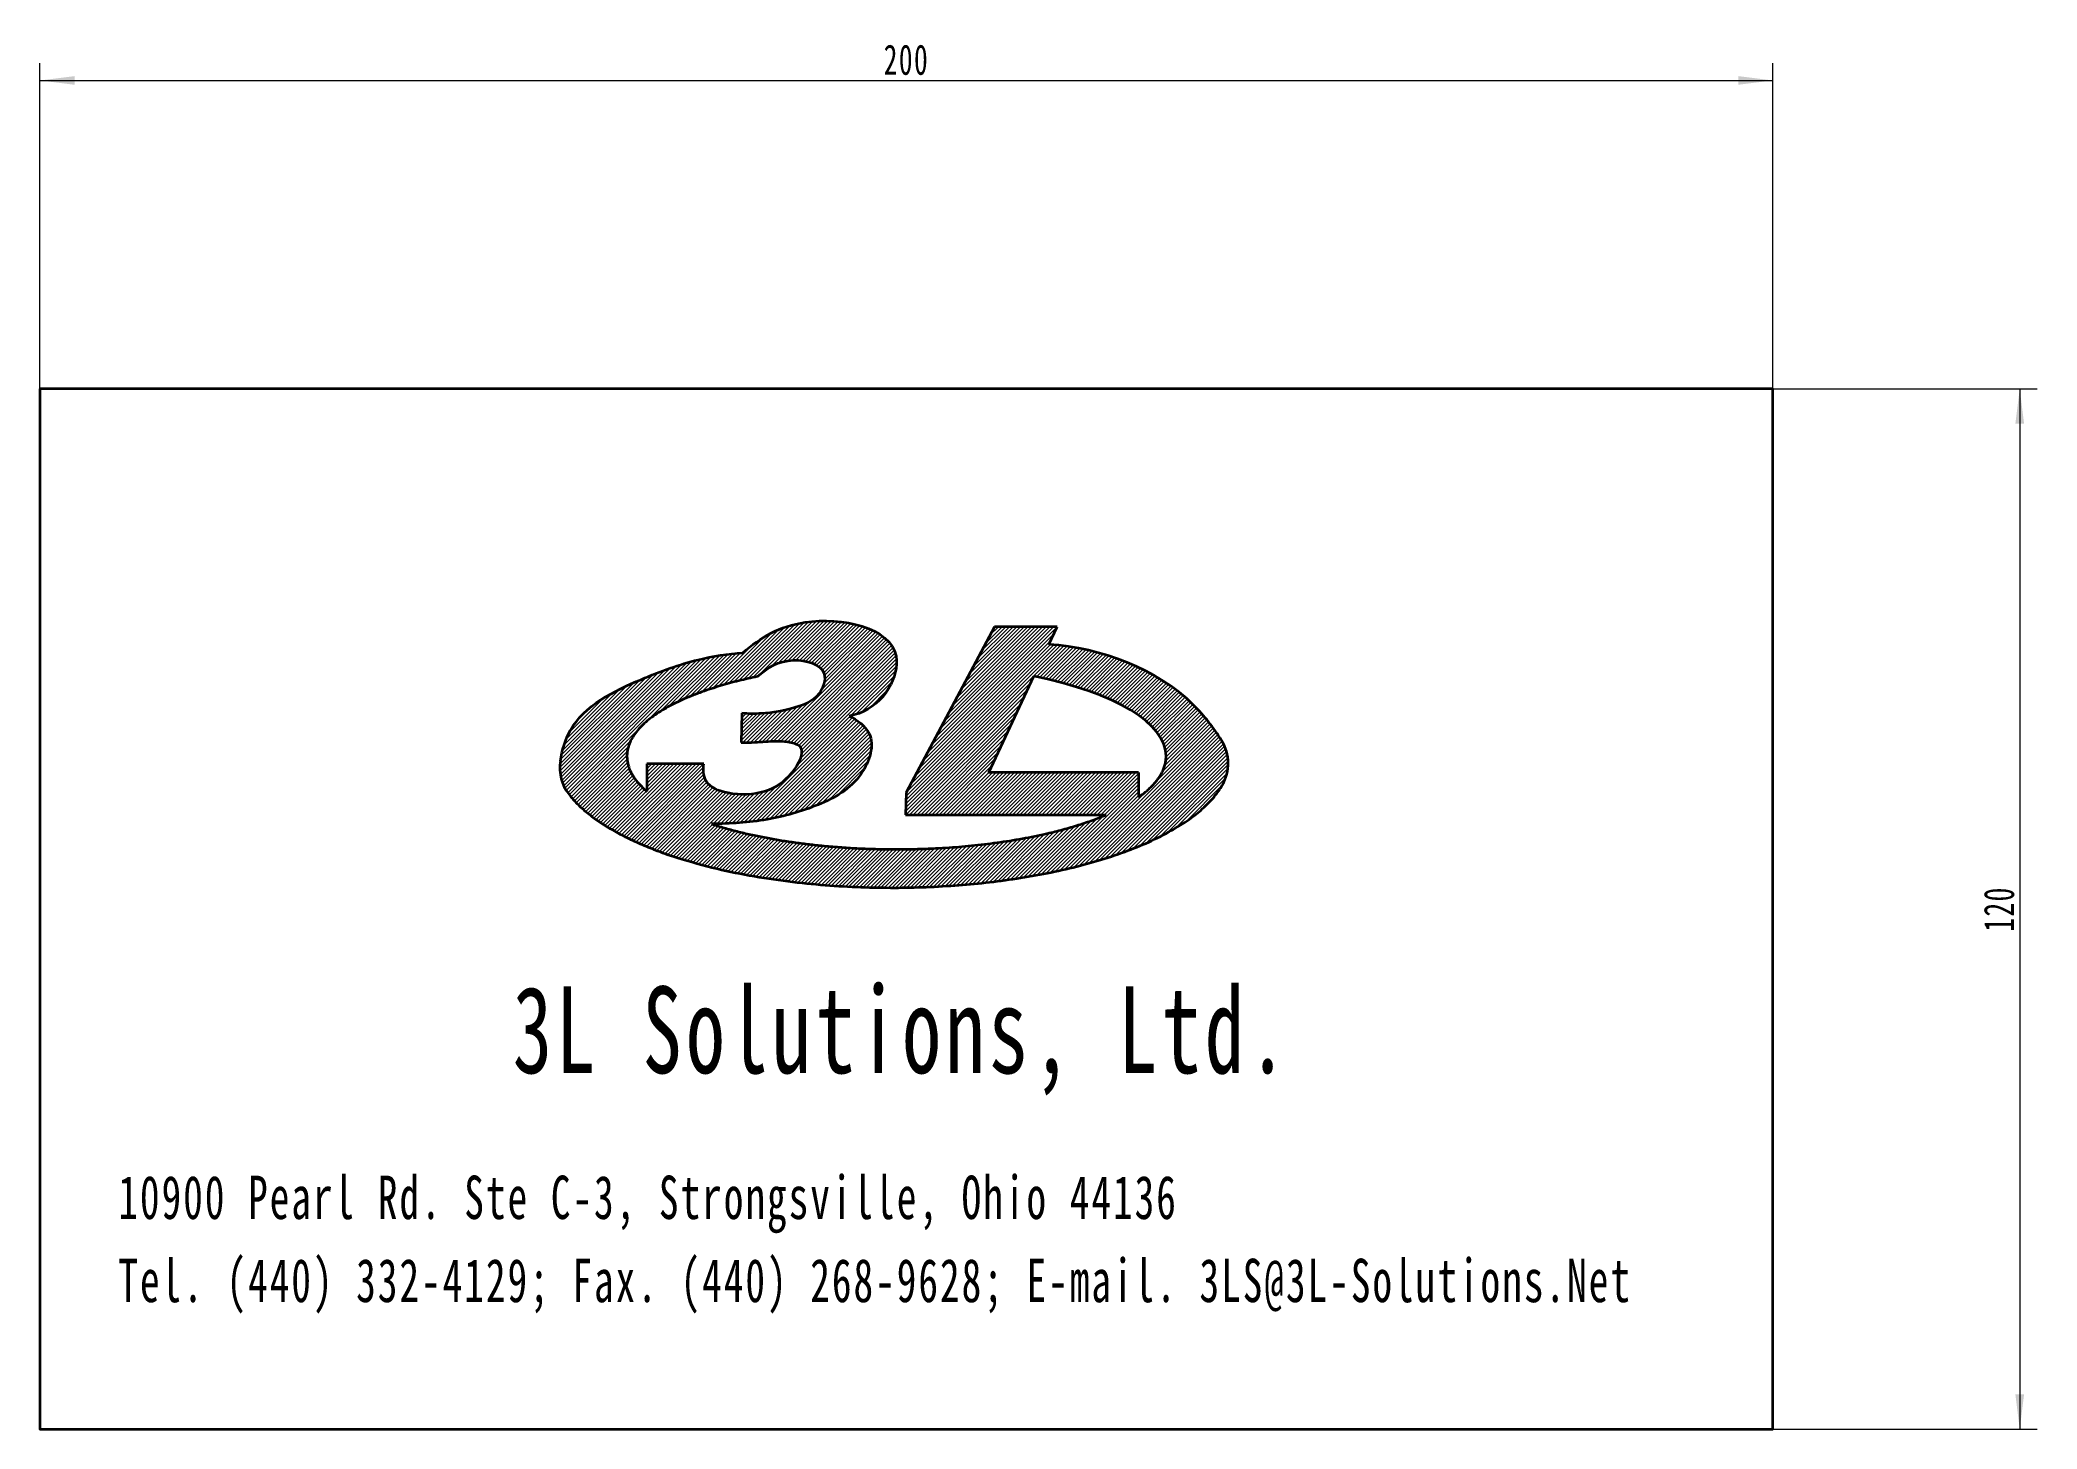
# Model space of a CAD drawing. Header units: millimetres. Extents: x 51 to 282, y 107 to 267.
import ezdxf

# ---------------------------------------------------------------- set-up
doc = ezdxf.new("R2010")
doc.units = ezdxf.units.MM
doc.layers.get('0').update_dxf_attribs({"lineweight": 35})
for name, color, linetype, lineweight in [('剖面线层', 4, 'Continuous', 18), ('尺寸线层', 3, 'Continuous', 18), ('粗实线层', 7, 'Continuous', 35)]:
    doc.layers.add(name, color=color, linetype=linetype, lineweight=lineweight)
doc.styles.add('标准', font='', dxfattribs={"width": 0.667})
doc.styles.get('标准').set_extended_font_data('宋体')
doc.dimstyles.new('标准', dxfattribs={"dimtxt": 3.5, "dimasz": 4, "dimexe": 2, "dimexo": 0, "dimtad": 1, "dimdsep": 46, "dimtxsty": '标准', "dimblk": '_CAXARROW', "dimcen": 0, "dimdle": 6, "dimazin": 2, "dimtfac": 0.7071067811865475, "dimtdec": 3, "dimtmove": 2, "dimatfit": 3, "dimfxl": 1, "dimfrac": 2, "dimtolj": 1, "dimtzin": 0, "dimarcsym": 1})

# ---------------------------------------------------------------- blocks, each defined once
blk = doc.blocks.new('*X2')
at = {"layer": '尺寸线层', "linetype": 'Continuous'}
for points in [[(51.01493317367675, 262.42034544101), (55.01493317367675, 262.92034544101), (55.01493317367675, 261.92034544101)], [(251.0149331736768, 262.42034544101), (247.0149331736768, 262.92034544101), (247.0149331736768, 261.92034544101)]]:
    blk.add_hatch(color=0, dxfattribs=at).paths.add_polyline_path(points, flags=0)
at = {"layer": '尺寸线层', "color": 0, "linetype": 'Continuous'}
for p, q in [((51.01493317367675, 226.829658298119), (51.01493317367675, 264.42034544101)), ((251.0149331736768, 226.829658298119), (251.0149331736768, 264.42034544101)), ((51.01493317367675, 262.42034544101), (251.0149331736768, 262.42034544101))]:
    blk.add_line(p, q, dxfattribs=at)
at = {"layer": '尺寸线层', "color": 0, "insert": (151.0149336736768, 264.79534544101), "char_height": 3.5, "width": 10.00574525139666, "attachment_point": 5, "line_spacing_factor": 1.150569886022795, "style": '标准'}
blk.add_mtext('\\T1.1;200', dxfattribs=at)
blk = doc.blocks.new('_CAXARROW')
blk.add_hatch(color=0).paths.add_polyline_path([(0, 0), (-1, 0.125), (-1, -0.125)], flags=0)
blk = doc.blocks.new('*X3')
at = {"layer": '尺寸线层', "linetype": 'Continuous'}
for points in [[(279.5066312631004, 226.829658298119), (280.0066312631004, 222.829658298119), (279.0066312631004, 222.829658298119)], [(279.5066312631004, 106.829658298119), (280.0066312631004, 110.829658298119), (279.0066312631004, 110.829658298119)]]:
    blk.add_hatch(color=0, dxfattribs=at).paths.add_polyline_path(points, flags=0)
at = {"layer": '尺寸线层', "color": 0, "linetype": 'Continuous'}
for p, q in [((251.0149331736768, 226.829658298119), (281.5066312631004, 226.829658298119)), ((279.5066312631004, 226.829658298119), (279.5066312631004, 106.829658298119)), ((251.0149331736768, 106.829658298119), (281.5066312631004, 106.829658298119))]:
    blk.add_line(p, q, dxfattribs=at)
at = {"layer": '尺寸线层', "color": 0, "insert": (277.1316312631004, 166.829657798119), "char_height": 3.5, "width": 9.588404469273769, "attachment_point": 5, "rotation": 90, "line_spacing_factor": 1.150569886022795, "style": '标准'}
blk.add_mtext('\\T1.1;120', dxfattribs=at)

msp = doc.modelspace()

# ---------------------------------------------------------------- hatches: boundary and pattern name
at = {"layer": '剖面线层'}
h = msp.add_hatch(dxfattribs=at)
h.set_pattern_fill('无图案', color=256, scale=0.3, angle=45, style=0, pattern_type=0)
h.set_pattern_definition([(45, (0, 0), (-0.2121320343559642, 0.2121320343559643), [])])
edge = h.paths.add_edge_path(flags=0)
edge.add_spline(control_points=[(111.081175517954, 183.9032775506057), (111.1816553017667, 184.5314146114146), (111.3239979457661, 185.1588406851545), (111.5178965869163, 185.7637201872152)], knot_values=[0, 0, 0, 0, 1.912836602547394, 1.912836602547394, 1.912836602547394, 1.912836602547394], weights=[1, 1, 1, 1], degree=3, periodic=0)
edge.add_spline(control_points=[(111.5178965869163, 185.7637201872152), (111.707810521511, 186.3561691363705), (113.2522063703648, 190.0390089384684), (119.5561122269239, 193.0916989160156), (126.3542608741046, 195.6567049040036), (130.4196431331055, 196.257867167163), (132.1557323562505, 196.3921375385924)], knot_values=[0, 0, 0, 0, 1.861889755477568, 12.01262607937623, 19.01574171632923, 24.28221128971207, 24.28221128971207, 24.28221128971207, 24.28221128971207], weights=[1, 1, 1, 1, 1, 1, 1], degree=3, periodic=0)
edge.add_spline(control_points=[(132.1557323562505, 196.3921375385927), (134.1632864794683, 198.1447154507328), (139.4311081772464, 201.3427417645842), (151.1416893448032, 198.9796595765683), (149.2085142595078, 191.775646594332), (146.6196182075312, 189.6522317775656), (144.7874251277997, 189.1538342697333), (144.3920131506015, 189.0813783858513)], knot_values=[0, 0, 0, 0, 8.334872922504855, 20.00536751764744, 23.98535400686479, 28.63169905361347, 29.88899063554686, 29.88899063554686, 29.88899063554686, 29.88899063554686], weights=[1, 1, 1, 1, 1, 0.9999999999999997, 1, 1], degree=3, periodic=0)
edge.add_spline(control_points=[(144.3920131506006, 189.0813783858512), (145.3209200205688, 188.6509725120253), (147.7839419237159, 186.9132427946172), (145.9523716270019, 181.397358073975), (140.8936288952881, 178.64468832548), (134.8800345956222, 176.9023517092868), (130.6829588137903, 176.6670751767982), (128.5399856337642, 176.6378378403989)], knot_values=[0, 0, 0, 0, 3.114956919979273, 7.925854307790503, 14.12274588097199, 20.34353301159945, 26.84950916262336, 26.84950916262336, 26.84950916262336, 26.84950916262336], weights=[1, 1, 0.9999999999999996, 1, 1, 1, 1, 1], degree=3, periodic=0)
edge.add_spline(control_points=[(128.539985634409, 176.6378377931109), (139.9898068029028, 172.918492992542), (155.4639604013763, 173.8927619046754), (166.8016013826188, 174.6065916514634), (174.0551341697134, 177.6950231091849)], knot_values=[0, 0, 0, 27.13246060988713, 27.13246060988713, 46.26855954123285, 46.26855954123285, 46.26855954123285], weights=[0.6212834593230787, 0.7034361051242439, 1, 0.8816950072441498, 0.884039808673303], degree=2, periodic=0)
edge.add_line((174.0551341697127, 177.6950226424878), (150.9039711633638, 177.6950226424878))
edge.add_line((150.9039711633638, 177.6950226424878), (150.9814944730396, 180.2532918617875))
edge.add_line((150.9814944730396, 180.2532918617875), (161.1783307785717, 199.4015493515656))
edge.add_line((161.1783307787932, 199.4015493516982), (168.4242391500837, 199.4015493516982))
edge.add_line((168.4242391500837, 199.4015493516982), (167.4645176661588, 197.3597889398185))
edge.add_spline(control_points=[(167.4645176661886, 197.3597889398185), (173.5020501939801, 196.9183882164828), (181.697005890305, 193.9533028753537), (186.4816433343979, 187.7257745090957), (187.3922467380764, 186.2653315550755)], knot_values=[0, 0, 0, 0, 18.46813597738264, 23.69814377003716, 23.69814377003716, 23.69814377003716, 23.69814377003716], weights=[1, 1, 1, 1, 1], degree=3, periodic=0)
edge.add_arc((183.1494198028666, 183.6198789287143), 5.0000000000464, -30.184578093504626, 31.9440258588574, ccw=False)
edge.add_spline(control_points=[(187.4714706280314, 181.105942440822), (181.5511461807341, 170.9275058391946), (154.9673934344139, 169.4413700068371), (121.8428589200943, 167.5895788717913), (112.084638929644, 180.0271574635903)], knot_values=[8.986643391418929e-15, 8.986643391418929e-15, 8.986643391418929e-15, 36.98377547546903, 36.98377547546903, 80.94448765781164, 80.94448765781164, 80.94448765781164], weights=[0.9331640173292376, 0.7957380019025336, 1, 0.5737033112855959, 0.5712228753834199], degree=2, periodic=0)
edge.add_arc((116.0184058305503, 183.1134947700716), 5.000000000004396, 170.9116927164651, 218.1168634516981, ccw=False)
edge = h.paths.add_edge_path(flags=0)
edge.add_spline(control_points=[(121.0536686384997, 180.4047441256413), (120.9060274524777, 180.529892320607), (118.5194468431031, 182.7084964991571), (118.7876299798133, 184.9003043316343)], knot_values=[0, 0, 0, 0.3047388615850698, 5.252811530179639, 5.252811530179639, 5.252811530179639], weights=[0.5898998169596879, 0.5898062992334799, 0.5898062992334799, 0.6144616051501817], degree=2, periodic=0)
edge.add_spline(control_points=[(118.7876299798133, 184.9003043316342), (119.4930508930801, 190.6655701938284), (133.8303476356909, 193.6411328515111)], knot_values=[2.025798143148754e-15, 2.025798143148754e-15, 2.025798143148754e-15, 18.24676752522514, 18.24676752522514, 18.24676752522514], weights=[0.6144616051501817, 0.6903719552871377, 1], degree=2, periodic=0)
edge.add_spline(control_points=[(133.8303481912735, 193.6411327775233), (134.923984776777, 194.6772367890613), (137.3932969195126, 196.1331275071828), (142.2551054723261, 194.8138068423997), (140.9978353353952, 191.050873272293), (137.8941694762944, 189.8799282624847), (134.8414726996044, 189.3265564499075), (132.7804759562568, 189.3481048283163), (132.0339043155822, 189.4042326631842)], knot_values=[0, 0, 0, 0, 4.637065816184387, 8.625946926403904, 11.09502197552577, 14.38445878569926, 18.38351016076937, 20.68749758729043, 20.68749758729043, 20.68749758729043, 20.68749758729043], weights=[1, 1, 1, 0.9999999999999998, 1, 1, 1, 1, 1], degree=3, periodic=0)
edge.add_line((132.033904315582, 189.4042326631839), (131.9376678805409, 186.029395861631))
edge.add_spline(control_points=[(131.9376678792606, 186.0293958616587), (131.9629408040987, 186.0296685909316), (131.9882137289365, 186.0299413202042), (132.0134866537744, 186.0302140494772), (132.5069903438115, 186.0355396262909), (133.9068619365731, 186.0462239467832), (135.9647931497722, 186.2915818523495), (139.828858323989, 185.9378234172076), (137.6974443300664, 181.9135173460301), (134.6588989500404, 180.0459064328285), (130.9163965077823, 179.8632107929912), (127.6203132743155, 181.0975454987444), (127.5480789449065, 182.9436919901431), (127.6469782606386, 183.5867941778448)], knot_values=[0, 0, 0, 0, 0.06882023104910781, 0.06882023104910781, 0.06882023104910781, 1.580339815324957, 4.260606849861484, 7.112863600906512, 10.21661770467114, 14.13418308057727, 18.47951755734294, 21.43101792213099, 23.42377228206313, 23.42377228206313, 23.42377228206313, 23.42377228206313], weights=[1, 1, 1, 1, 1, 0.9999999999999998, 1, 0.9999999999999997, 1, 0.9999999999999998, 1, 1, 1, 1], degree=3, periodic=0)
edge.add_line((127.6469782606384, 183.5867941778448), (121.0536686266107, 183.5867941778448))
edge.add_line((121.0536686266104, 183.5867941778448), (121.0536686266104, 180.4047441362744))
edge = h.paths.add_edge_path(flags=0)
edge.add_line((160.516861563157, 182.57899115206), (161.4973006650711, 184.6648272806421))
edge.add_line((161.4973006650711, 184.6648272806421), (165.7345447807934, 193.6793564287963))
edge.add_ellipse((149.8752619672609, 184.4479848332476), major_axis=(31.11529192170545, 0), ratio=0.3448373809428844, start_angle=0, end_angle=30.2028303158496)
edge.add_spline(control_points=[(180.9905538889663, 184.4479848332476), (180.9905538889663, 181.9555680970629), (177.8045596208439, 179.7183578829716)], knot_values=[0, 0, 0, 5.9255058173154, 5.9255058173154, 5.9255058173154], weights=[1, 0.9223826798806414, 0.8966976800016675], degree=2, periodic=0)
edge.add_line((177.8045596208497, 179.7183578829717), (177.8045596208496, 182.57899115206))
edge.add_line((177.8045596208496, 182.57899115206), (160.516861563157, 182.57899115206))

# ---------------------------------------------------------------- linework, layer by layer
at = {"layer": '粗实线层', "color": 1}
for p, q in [((161.1783307785717, 199.4015493515656), (150.9814944730396, 180.2532918617875)), ((168.4242391500837, 199.4015493516982), (161.1783307787932, 199.4015493516982)), ((167.4645176661588, 197.3597889398185), (168.4242391500837, 199.4015493516982)), ((160.516861563157, 182.57899115206), (165.7345447807934, 193.6793564287963)), ((132.033904315582, 189.4042326631839), (131.9376678805409, 186.029395861631)), ((127.6469782606384, 183.5867941778448), (121.0536686266107, 183.5867941778448)), ((121.0536686266104, 183.5867941778448), (121.0536686266104, 180.4047441362744)), ((177.8045596208496, 182.57899115206), (160.516861563157, 182.57899115206)), ((177.8045596208496, 182.57899115206), (177.8045596208497, 179.7183578829717)), ((150.9814944730396, 180.2532918617875), (150.9039711633638, 177.6950226424878)), ((150.9039711633638, 177.6950226424878), (174.0551341697127, 177.6950226424878))]:
    msp.add_line(p, q, dxfattribs=at)
at = {"layer": '粗实线层'}
msp.add_lwpolyline([(51.01493317367675, 226.829658298119), (51.01493317367675, 106.829658298119), (251.0149331736768, 106.829658298119), (251.0149331736768, 226.829658298119)], close=True, dxfattribs=at)
at = {"layer": '粗实线层', "color": 1}
for centre, radius, start, end in [((183.1494198028666, 183.6198789287143), 5.000000000046358, 329.8154219064959, 31.94402585885812), ((116.0184058305502, 183.1134947700716), 5.000000000004331, 170.911692716464, 218.1168634516975)]:
    msp.add_arc(centre, radius, start, end, dxfattribs=at)
msp.add_ellipse((149.8752619672609, 184.4479848332476), major_axis=(31.11529192170545, 0), ratio=0.3448373809428844, start_param=0, end_param=1.035967054866662, dxfattribs=at)
for points, knots in [([(132.1557323562505, 196.3921375385927), (134.1632864794683, 198.1447154507328), (139.4311081772464, 201.3427417645842), (151.1416893448032, 198.9796595765683), (149.2085142595078, 191.775646594332), (146.6196182075312, 189.6522317775656), (144.7874251277997, 189.1538342697333), (144.3920131506015, 189.0813783858513)], [0, 0, 0, 0, 751.831735871863, 1804.54703117745, 2163.554322441057, 2582.66925009935, 2696.080902722121, 2696.080902722121, 2696.080902722121, 2696.080902722121]), ([(111.081175517954, 183.9032775506057), (111.280070179653, 185.146643165753), (112.6220209588942, 189.73383929708), (119.5561122269239, 193.0916989160156), (126.3542608741046, 195.6567049040036), (130.4196431331055, 196.257867167163), (132.1557323562505, 196.3921375385924)], [0, 0, 0, 0, 259.0625835424124, 957.9157023244248, 1440.062912921651, 1802.646332379007, 1802.646332379007, 1802.646332379007, 1802.646332379007]), ([(187.3922467380764, 186.2653315550755), (186.4816433343979, 187.7257745090957), (181.697005890305, 193.9533028753537), (173.5020501939801, 196.9183882164828), (167.4645176661886, 197.3597889398185)], [0, 0, 0, 0, 348.1708002059846, 1577.627033634393, 1577.627033634393, 1577.627033634393, 1577.627033634393]), ([(133.8303481912735, 193.6411327775233), (134.923984776777, 194.6772367890613), (137.3932969195126, 196.1331275071828), (142.2551054723261, 194.8138068423997), (140.9978353353952, 191.050873272293), (137.8941694762944, 189.8799282624847), (134.8414726996044, 189.3265564499075), (132.7804759562568, 189.3481048283163), (132.0339043155822, 189.4042326631842)], [0, 0, 0, 0, 599.5512850409419, 1115.29526847992, 1434.535317520595, 1859.844369576127, 2376.903321489155, 2674.798300134406, 2674.798300134406, 2674.798300134406, 2674.798300134406]), ([(144.3920131506006, 189.0813783858512), (145.3209200205688, 188.6509725120253), (147.7839419237159, 186.9132427946172), (145.9523716270019, 181.397358073975), (140.8936288952881, 178.64468832548), (134.8800345956222, 176.9023517092868), (130.6829588137903, 176.6670751767982), (128.5399856337642, 176.6378378403989)], [0, 0, 0, 0, 250.9983866036341, 638.6530198703734, 1137.988910151822, 1639.250267308097, 2163.491712419187, 2163.491712419187, 2163.491712419187, 2163.491712419187]), ([(131.9376678792606, 186.0293958616587), (131.9629408040987, 186.0296685909316), (131.9882137289365, 186.0299413202042), (132.0134866537744, 186.0302140494772), (132.5069903438115, 186.0355396262909), (133.9068619365731, 186.0462239467832), (135.9647931497722, 186.2915818523495), (139.828858323989, 185.9378234172076), (137.6974443300664, 181.9135173460301), (134.6588989500404, 180.0459064328285), (130.9163965077823, 179.8632107929912), (127.6203132743155, 181.0975454987444), (127.5480789449065, 182.9436919901431), (127.6469782606386, 183.5867941778448)], [0, 0, 0, 0, 10.92925345165039, 10.92925345165039, 10.92925345165039, 250.971758131648, 676.6215604063651, 1129.58483103398, 1622.48807670077, 2244.631656488173, 2934.708703670395, 3403.432726500094, 3719.89951445724, 3719.89951445724, 3719.89951445724, 3719.89951445724])]:
    msp.add_open_spline(points, degree=3, knots=knots, dxfattribs=at)
for points, weights, knots in [([(133.8303476356909, 193.6411328515111), (111.5977757685232, 189.0269847439687), (120.9060274524777, 180.529892320607), (121.0536686384997, 180.4047441256413)], [1, 0.5898062992334799, 0.5898062992334799, 0.5898998169596879], [0, 0, 0, 1730.944231972923, 1757.080017157864, 1757.080017157864, 1757.080017157864]), ([(112.084638929644, 180.0271574635903), (121.8428589200943, 167.5895788717913), (154.9673934344139, 169.4413700068371), (181.5511461807341, 170.9275058391946), (187.4714706280314, 181.105942440822)], [0.5712228753834199, 0.5737033112855959, 1, 0.7957380019025336, 0.9331640173292376], [0, 0, 0, 1168.585262633592, 1168.585262633592, 2151.706163812762, 2151.706163812762, 2151.706163812762]), ([(128.539985634409, 176.6378377931109), (139.9898068029028, 172.918492992542), (155.4639604013763, 173.8927619046754), (166.8016013826188, 174.6065916514634), (174.0551341697134, 177.6950231091849)], [0.6212834593230787, 0.7034361051242439, 1, 0.8816950072441498, 0.884039808673303], [0, 0, 0, 641.2241119212592, 641.2241119212592, 1093.469421306067, 1093.469421306067, 1093.469421306067])]:
    msp.add_rational_spline(points, weights, degree=2, knots=knots, dxfattribs=at)
msp.add_rational_spline([(177.8045596208439, 179.7183578829716), (180.9905538889663, 181.9555680970629), (180.9905538889663, 184.4479848332476)], [0.8966976800016675, 0.9223826798806414, 1], degree=2, dxfattribs=at)

# ---------------------------------------------------------------- texts
at = {"layer": '尺寸线层', "char_height": 3.5, "width": 220.4643300450728, "attachment_point": 1, "line_spacing_factor": 1.150569886022795, "style": '标准'}
for s, insert in [('\\T1.1;{\\fsimsun|b1|i0|c134|p2;\\H2.85714x;3L Solutions, Ltd.\\P}', (105.5845657105544, 157.8904228472605)), ('\\T1.1;\\P{\\H1.42857x;10900 Pearl Rd. Ste C-3, Strongsville, Ohio 44136\\PTel. (440) 332-4129; Fax. (440) 268-9628; E-mail. 3LS@3L-Solutions.Net\\P}', (60.05891462863974, 142.7761214374957))]:
    msp.add_mtext(s, dxfattribs=dict(at, insert=insert))

# ---------------------------------------------------------------- dimensions: what is measured, and where the dimension line sits
at = {"layer": '尺寸线层'}
dim = msp.add_linear_dim(base=(251.0149331736768, 262.42034544101), p1=(51.01493317367675, 226.829658298119), p2=(251.0149331736768, 226.829658298119), dimstyle='标准', override={"dimsah": 1, "dimtfill": 1, "dimtzin": 8}, dxfattribs=at)
dim.commit()
dim.dimension.update_dxf_attribs({"geometry": '*X2', "text_midpoint": (151.0149336736768, 264.79534544101)})
dim = msp.add_linear_dim(base=(279.5066312631004, 106.829658298119), p1=(251.0149331736768, 226.829658298119), p2=(251.0149331736768, 106.829658298119), angle=90, dimstyle='标准', override={"dimsah": 1, "dimtfill": 1, "dimtzin": 8}, dxfattribs=at)
dim.commit()
dim.dimension.update_dxf_attribs({"geometry": '*X3', "text_midpoint": (277.1316312631004, 166.829657798119)})

doc.saveas('drawing.dxf')
